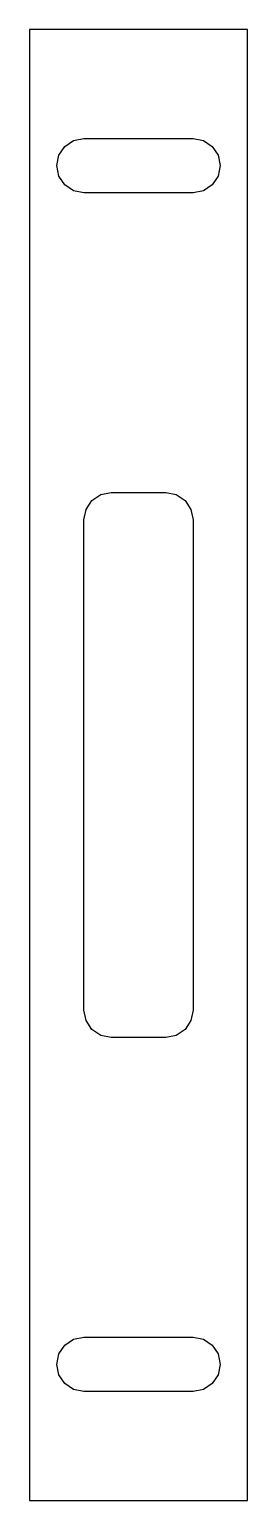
# Model space of a CAD drawing. Header units: millimetres. Extents: x 0 to 16, y -54 to 54.
import ezdxf

# ---------------------------------------------------------------- set-up
doc = ezdxf.new("R2010")
doc.units = ezdxf.units.MM

msp = doc.modelspace()

# ---------------------------------------------------------------- linework, layer by layer
at = {"layer": '20_bumper_front_t10.0'}
for points in [[(16, -54), (16, 54), (0, 54), (0, -54), (16, -54)], [(3.2346, 45.8478), (4, 46), (12, 46), (12.7654, 45.8478), (13.4142, 45.4142), (13.8478, 44.7654), (14, 44), (13.8478, 43.2346), (13.4142, 42.5858), (12.7654, 42.1522), (12, 42), (4, 42), (3.2346, 42.1522), (2.5858, 42.5858), (2.1522, 43.2346), (2, 44), (2.1522, 44.7654), (2.5858, 45.4142), (3.2346, 45.8478)], [(10.7654, -19.8478), (10, -20), (6, -20), (5.2346, -19.8478), (4.5858, -19.4142), (4.1522, -18.7654), (4, -18), (4, 18), (4.1522, 18.7654), (4.5858, 19.4142), (5.2346, 19.8478), (6, 20), (10, 20), (10.7654, 19.8478), (11.4142, 19.4142), (11.8478, 18.7654), (12, 18), (12, -18), (11.8478, -18.7654), (11.4142, -19.4142), (10.7654, -19.8478)], [(2.5858, -42.5858), (3.2346, -42.1522), (4, -42), (12, -42), (12.7654, -42.1522), (13.4142, -42.5858), (13.8478, -43.2346), (14, -44), (13.8478, -44.7654), (13.4142, -45.4142), (12.7654, -45.8478), (12, -46), (4, -46), (3.2346, -45.8478), (2.5858, -45.4142), (2.1522, -44.7654), (2, -44), (2.1522, -43.2346), (2.5858, -42.5858)]]:
    msp.add_lwpolyline(points, close=True, dxfattribs=at)

doc.saveas('drawing.dxf')
